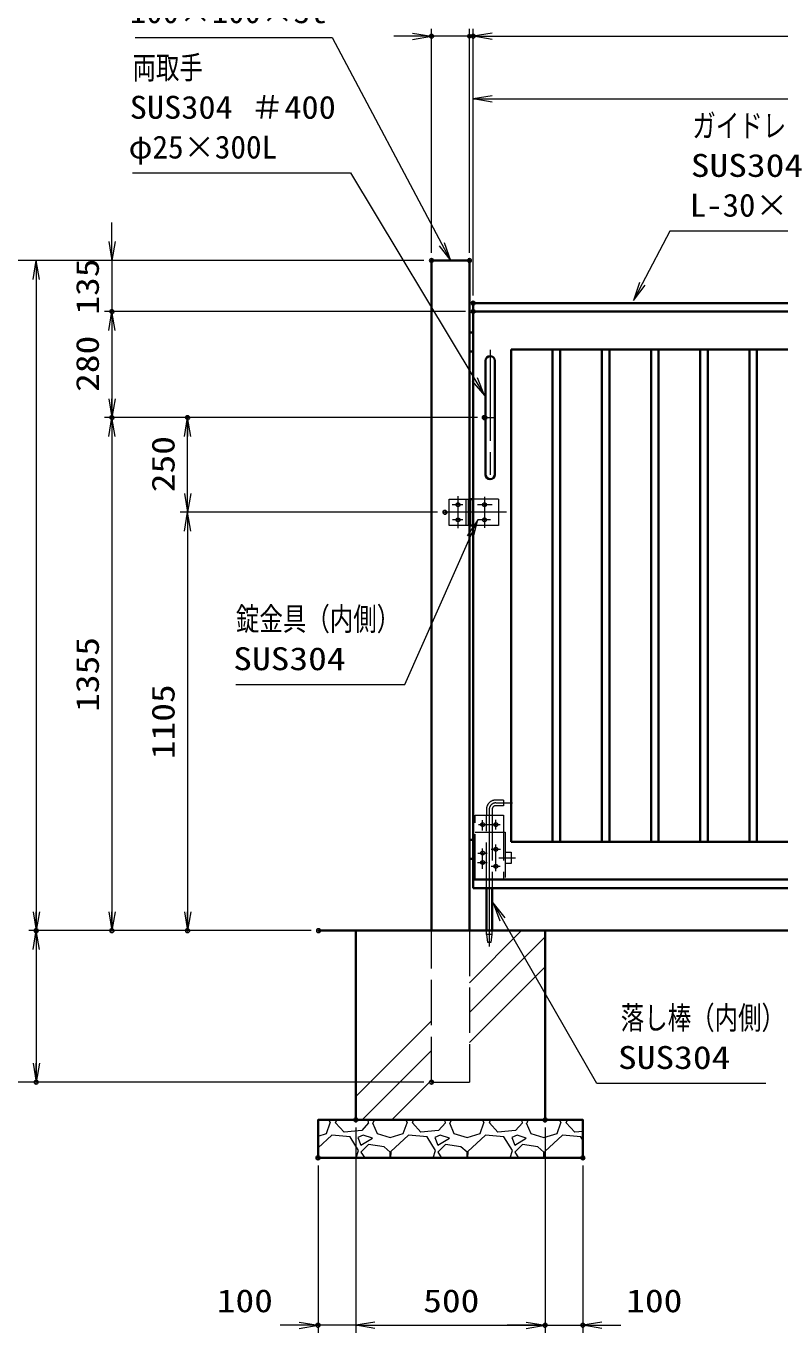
# Model space of a CAD drawing. Units: millimetres at full size, sheet at 1:20. Extents: x -5940 to 5940, y -4200 to 4200.
# Drawn here: x -3662 to -1671, y -2167 to 1285 of the extents above; entities that cross this region are included whole.
import ezdxf
from ezdxf.enums import TextEntityAlignment as Align

# ---------------------------------------------------------------- set-up
doc = ezdxf.new("R2010")
doc.units = ezdxf.units.MM
doc.header["$LTSCALE"] = 20
doc.header["$PDMODE"] = 32
doc.header["$PDSIZE"] = 10
doc.linetypes.add('DASHED', pattern=[7.5, 6, -1.5])
doc.linetypes.add('USER1', pattern=[18, 12, -1.5, 3, -1.5])
for name, color, linetype, lineweight in [('0-1_軸線', 200, 'USER1', 15), ('0-2_寸法線', 4, 'Continuous', 18), ('0-3_0', 7, 'Continuous', 18), ('0-5_外形線', 7, 'Continuous', 35), ('0-6_隠れ線', 140, 'DASHED', 18), ('0-7_細線', 2, 'Continuous', 35), ('0-C_ハッチング', 253, 'Continuous', 13)]:
    doc.layers.add(name, color=color, linetype=linetype, lineweight=lineweight)
doc.layers.add('0-4_Defpoints', color=7, linetype='Continuous')
doc.styles.add('ＭＳ ゴシック', font='')
doc.styles.get('ＭＳ ゴシック').set_extended_font_data('MS Gothic')

# ---------------------------------------------------------------- blocks, each defined once
blk = doc.blocks.new('_Open')
at = {"layer": '0-3_0'}
blk.add_line((-20, 3.333), (0, 0), dxfattribs=at)
blk.add_lwpolyline([(-20, -3.333), (0, 0), (-20, 0)], dxfattribs=at)
blk = doc.blocks.new('_DOTSMALL')
at = {"layer": '0-3_0'}
for points in [[(0, 0), (-2.5, 0), (-2.48, 0.313)], [(0, 0), (-2.48, -0.313), (-2.5, 0)], [(0, 0), (-2.48, 0.313), (-2.421, 0.622)], [(0, 0), (-2.421, -0.622), (-2.48, -0.313)], [(0, 0), (-2.421, 0.622), (-2.324, 0.92)], [(0, 0), (-2.324, -0.92), (-2.421, -0.622)], [(0, 0), (-2.324, 0.92), (-2.191, 1.204)], [(0, 0), (-2.191, -1.204), (-2.324, -0.92)], [(0, 0), (-2.191, 1.204), (-2.023, 1.469)], [(0, 0), (-2.023, -1.469), (-2.191, -1.204)], [(0, 0), (-2.023, 1.469), (-1.822, 1.711)], [(0, 0), (-1.822, -1.711), (-2.023, -1.469)], [(0, 0), (-1.822, 1.711), (-1.594, 1.926)], [(0, 0), (-1.594, -1.926), (-1.822, -1.711)], [(0, 0), (-1.594, 1.926), (-1.34, 2.111)], [(0, 0), (-1.34, -2.111), (-1.594, -1.926)], [(0, 0), (-1.34, 2.111), (-1.064, 2.262)], [(0, 0), (-1.064, -2.262), (-1.34, -2.111)], [(0, 0), (-1.064, 2.262), (-0.773, 2.378)], [(0, 0), (-0.773, -2.378), (-1.064, -2.262)], [(0, 0), (-0.773, 2.378), (-0.468, 2.456)], [(0, 0), (-0.468, -2.456), (-0.773, -2.378)], [(0, 0), (-0.468, 2.456), (-0.157, 2.495)], [(0, 0), (-0.157, -2.495), (-0.468, -2.456)], [(0, 0), (-0.157, 2.495), (0.157, 2.495)], [(0, 0), (0.157, -2.495), (-0.157, -2.495)], [(0, 0), (0.157, 2.495), (0.468, 2.456)], [(0, 0), (0.468, 2.456), (0.773, 2.378)], [(0, 0), (0.773, 2.378), (1.064, 2.262)], [(0, 0), (1.064, 2.262), (1.34, 2.111)], [(0, 0), (1.34, 2.111), (1.594, 1.926)], [(0, 0), (1.594, 1.926), (1.822, 1.711)], [(0, 0), (1.822, 1.711), (2.023, 1.469)], [(0, 0), (2.023, 1.469), (2.191, 1.204)], [(0, 0), (2.191, 1.204), (2.324, 0.92)], [(0, 0), (2.324, 0.92), (2.421, 0.622)], [(0, 0), (2.421, 0.622), (2.48, 0.313)], [(0, 0), (2.48, 0.313), (2.5, 0)], [(0, 0), (0.468, -2.456), (0.157, -2.495)], [(0, 0), (0.773, -2.378), (0.468, -2.456)], [(0, 0), (1.064, -2.262), (0.773, -2.378)], [(0, 0), (1.34, -2.111), (1.064, -2.262)], [(0, 0), (1.594, -1.926), (1.34, -2.111)], [(0, 0), (1.822, -1.711), (1.594, -1.926)], [(0, 0), (2.023, -1.469), (1.822, -1.711)], [(0, 0), (2.191, -1.204), (2.023, -1.469)], [(0, 0), (2.324, -0.92), (2.191, -1.204)], [(0, 0), (2.421, -0.622), (2.324, -0.92)], [(0, 0), (2.48, -0.313), (2.421, -0.622)], [(0, 0), (2.5, 0), (2.48, -0.313)]]:
    blk.add_solid(points, dxfattribs=at)
blk = doc.blocks.new('S19')
at = {"layer": '0-2_寸法線'}
for points in [[(4961675.7, 2462806.5), (4950748.5, 2462806.5), (4949300.3, 2460018), (4948839.5, 2459130.6)], [(4949152.4, 2460094.8), (4948839.5, 2459130.6), (4949448.3, 2459941.2)]]:
    blk.add_lwpolyline(points, dxfattribs=at)
at = {"layer": '0-2_寸法線', "color": 254, "style": 'ＭＳ ゴシック'}
for s, width, p in [('ガイドレ－ル', 0.75, (4951946.1, 2467403.3)), ('SUS304', 1.2, (4951864.5, 2465303.3)), ('L-30×30×5t', 1.05, (4951816.5, 2463203.3))]:
    blk.add_text(s, height=1212, dxfattribs=dict(at, width=width)).set_placement(p, align=Align.BOTTOM_LEFT)
blk = doc.blocks.new('S21')
at = {"layer": '0-2_寸法線'}
for points in [[(4922506.6, 2473027.8), (4932905.8, 2473027.8), (4938708.2, 2462110.3), (4939177.5, 2461227.3)], [(4938561, 2462032.1), (4939177.5, 2461227.3), (4938855.3, 2462188.6)]]:
    blk.add_lwpolyline(points, dxfattribs=at)
at = {"layer": '0-2_寸法線', "color": 254, "style": 'ＭＳ ゴシック'}
for s, width, p in [('戸当り柱', 0.75, (4922506.6, 2477624.6)), ('SUS304 HL', 1.15, (4922362.6, 2475524.6)), ('100×100×3t', 1.05, (4922218.6, 2473424.6))]:
    blk.add_text(s, height=1212, dxfattribs=dict(at, width=width)).set_placement(p, align=Align.BOTTOM_LEFT)
blk = doc.blocks.new('S22')
at = {"layer": '0-2_寸法線'}
for points in [[(4922360.1, 2465876.9), (4933882.5, 2465876.9), (4940446.4, 2454969.7), (4940962, 2454112.9)], [(4940303.6, 2454883.8), (4940962, 2454112.9), (4940589.2, 2455055.7)]]:
    blk.add_lwpolyline(points, dxfattribs=at)
at = {"layer": '0-2_寸法線', "color": 254, "style": 'ＭＳ ゴシック'}
for s, width, p in [('両取手', 0.75, (4922360.1, 2470473.8)), ('SUS304 ＃400', 1.1, (4922216.1, 2468373.8))]:
    blk.add_text(s, height=1212, dxfattribs=dict(at, width=width)).set_placement(p, align=Align.BOTTOM_LEFT)
blk.add_text('φ25×300L', height=1212, dxfattribs=at).set_placement((4922158.5, 2466273.8), align=Align.BOTTOM_LEFT)
blk = doc.blocks.new('S23')
at = {"layer": '0-2_寸法線'}
for points in [[(4955822.7, 2417784.4), (4946901.9, 2417784.4), (4941918.2, 2426453.7), (4941419.9, 2427320.6)], [(4942062.7, 2426536.7), (4941419.9, 2427320.6), (4941773.8, 2426370.6)]]:
    blk.add_lwpolyline(points, dxfattribs=at)
at = {"layer": '0-2_寸法線', "color": 254, "style": 'ＭＳ ゴシック'}
for s, width, p in [('落し棒（内側）', 0.75, (4948161.9, 2420281.2)), ('SUS304', 1.2, (4948017.9, 2418181.2))]:
    blk.add_text(s, height=1212, dxfattribs=dict(at, width=width)).set_placement(p, align=Align.BOTTOM_LEFT)
blk = doc.blocks.new('S24')
at = {"layer": '0-2_寸法線'}
for points in [[(4927827.3, 2438849.7), (4936748.1, 2438849.7), (4940206.2, 2446637.8), (4940612, 2447551.8)], [(4940358.5, 2446570.2), (4940612, 2447551.8), (4940053.9, 2446705.5)]]:
    blk.add_lwpolyline(points, dxfattribs=at)
at = {"layer": '0-2_寸法線', "color": 254, "style": 'ＭＳ ゴシック'}
for s, width, p in [('錠金具（内側）', 0.75, (4927827.3, 2441346.5)), ('SUS304', 1.2, (4927683.3, 2439246.5))]:
    blk.add_text(s, height=1212, dxfattribs=dict(at, width=width)).set_placement(p, align=Align.BOTTOM_LEFT)

msp = doc.modelspace()

# ---------------------------------------------------------------- linework, layer by layer
at = {"layer": '0-1_軸線'}
for p, q in [((-2436.16, 429.45), (-2436.16, 71.95)), ((-2449.91, 250.7), (-2422.41, 250.7)), ((-2521.16, -41.54), (-2521.16, 43.09)), ((-2451.16, 41.91), (-2451.16, -40.37)), ((-2481.16, 0.7), (-2555.66, 0.7)), ((-2508.64, 20.7), (-2536.85, 20.7)), ((-2393.45, 0.7), (-2481.16, 0.7)), ((-2431.06, 20.7), (-2469.85, 20.7)), ((-2435.76, -19.3), (-2468.68, -19.3)), ((-2438.66, -784.3), (-2438.66, -969.3)), ((-2421.16, -766.8), (-2376.81, -766.8)), ((-2466.72, -824.3), (-2410.03, -824.3)), ((-2456.16, -839.38), (-2456.16, -812.38)), ((-2421.16, -837.35), (-2421.16, -811.71)), ((-2456.16, -940.62), (-2456.16, -887.3)), ((-2433.65, -889.3), (-2409.35, -889.3)), ((-2421.16, -947.37), (-2421.16, -876.5)), ((-2469.42, -924.3), (-2444.45, -924.3)), ((-2468.75, -899.3), (-2443.78, -899.3)), ((-2413.56, -911.8), (-2369.46, -911.8)), ((-2433.65, -934.3), (-2410.03, -934.3)), ((-2438.66, -969.3), (-2438.66, -1146.03))]:
    msp.add_line(p, q, dxfattribs=at)
msp.add_arc((-2421.16, -784.3), 17.5, 90, 180, dxfattribs=at)
at = {"layer": '0-2_寸法線'}
for p, q in [((-2591.16, 685.7), (-2591.16, 1277.89)), ((-2491.16, 685.7), (-2491.16, 1277.89)), ((-2491.16, 685.7), (-2491.16, 1277.89)), ((-2481.16, 573.2), (-2481.16, 1277.89)), ((-2481.16, 573.2), (-2481.16, 1277.89)), ((-2641.16, 1257.89), (-2691.16, 1257.89)), ((-2491.16, 1257.89), (-2591.16, 1257.89)), ((-2491.16, 1257.89), (-2481.16, 1257.89)), ((-2481.16, 1257.89), (2718.84, 1257.89)), ((-2431.16, 1257.89), (-2381.16, 1257.89)), ((-2481.16, 573.2), (-2481.16, 1112.57)), ((-2481.16, 1092.57), (1518.84, 1092.57)), ((-3435.68, 715.7), (-3435.68, 765.7)), ((-2611.16, 665.7), (-3838.81, 665.7)), ((-2611.16, 665.7), (-3655.68, 665.7)), ((-3635.68, 665.7), (-3635.68, -1104.3)), ((-2611.16, 665.7), (-3455.68, 665.7)), ((-3435.68, 665.7), (-3435.68, 530.7)), ((-2501.16, 530.7), (-3455.68, 530.7)), ((-2501.16, 530.7), (-3455.68, 530.7)), ((-3435.68, 530.7), (-3435.68, 250.7)), ((-3435.68, 480.7), (-3435.68, 430.7)), ((-2469.91, 250.7), (-3455.68, 250.7)), ((-2471.66, 250.7), (-3455.68, 250.7)), ((-3435.68, 250.7), (-3435.68, -1104.3)), ((-2471.66, 250.7), (-3255.68, 250.7)), ((-3235.68, 0.7), (-3235.68, 250.7)), ((-2575.66, 0.7), (-3255.68, 0.7)), ((-2575.66, 0.7), (-3255.68, 0.7)), ((-3235.68, 0.7), (-3235.68, -1104.3)), ((-2909.59, -1104.3), (-3655.68, -1104.3)), ((-2909.59, -1104.3), (-3655.68, -1104.3)), ((-3635.68, -1104.3), (-3635.68, -1504.3)), ((-2909.59, -1104.3), (-3455.68, -1104.3)), ((-2909.59, -1104.3), (-3255.68, -1104.3)), ((-2611.16, -1504.3), (-3838.81, -1504.3)), ((-2611.16, -1504.3), (-3655.68, -1504.3)), ((-2791.16, -1624.3), (-2791.16, -2166.56)), ((-2791.16, -1624.3), (-2791.16, -2166.56)), ((-2291.16, -1624.3), (-2291.16, -2166.56)), ((-2291.16, -1624.3), (-2291.16, -2166.56)), ((-2891.16, -1724.3), (-2891.16, -2166.56)), ((-2191.16, -1724.3), (-2191.16, -2166.56)), ((-2941.16, -2146.56), (-2991.16, -2146.56)), ((-2791.16, -2146.56), (-2891.16, -2146.56)), ((-2791.16, -2146.56), (-2291.16, -2146.56)), ((-2741.16, -2146.56), (-2691.16, -2146.56)), ((-2341.16, -2146.56), (-2391.16, -2146.56)), ((-2291.16, -2146.56), (-2191.16, -2146.56)), ((-2141.16, -2146.56), (-2091.16, -2146.56))]:
    msp.add_line(p, q, dxfattribs=at)
at = {"layer": '0-4_Defpoints'}
for p in [(-2591.16, 1257.89), (-2481.16, 1257.89), (-2591.16, 665.7), (-2591.16, 665.7), (-2491.16, 665.7), (-2481.16, 553.2), (-3435.68, 530.7), (-2481.16, 530.7), (-3435.68, 250.7), (-3235.68, 250.7), (-2451.66, 250.7), (-2449.91, 250.7), (-2555.66, 0.7), (-3635.68, -1104.3), (-3435.68, -1104.3), (-3235.68, -1104.3), (-2889.59, -1104.3), (-3635.68, -1504.3), (-2591.16, -1504.3), (-2791.16, -1604.3), (-2291.16, -1604.3), (-2891.16, -1704.3), (-2191.16, -1704.3), (-2891.16, -2146.56), (-2291.16, -2146.56), (-2191.16, -2146.56)]:
    msp.add_point(p, dxfattribs=at)
at = {"layer": '0-5_外形線'}
for p, q in [((-2591.16, 665.7), (-2591.16, -1104.3)), ((-2491.16, 665.7), (-2591.16, 665.7)), ((-2491.16, -1104.3), (-2491.16, 665.7)), ((1518.84, 553.2), (-2481.16, 553.2)), ((-2481.16, 530.7), (-2481.16, 553.2)), ((-2481.16, 530.7), (1518.84, 530.7)), ((-2481.16, -969.3), (-2481.16, 530.7)), ((-2381.16, 430.7), (1518.84, 430.7)), ((-2381.16, -869.3), (-2381.16, 430.7)), ((-2271.16, -869.3), (-2271.16, 430.7)), ((-2251.16, -869.3), (-2251.16, 430.7)), ((-2141.16, -869.3), (-2141.16, 430.7)), ((-2121.16, -869.3), (-2121.16, 430.7)), ((-2011.16, -869.3), (-2011.16, 430.7)), ((-1991.16, -869.3), (-1991.16, 430.7)), ((-1881.16, -869.3), (-1881.16, 430.7)), ((-1861.16, -869.3), (-1861.16, 430.7)), ((-1751.16, -869.3), (-1751.16, 430.7)), ((-1731.16, -869.3), (-1731.16, 430.7)), ((-2448.66, 400.7), (-2448.66, 100.7)), ((-2423.66, 400.7), (-2423.66, 100.7)), ((-2489.16, 35.7), (-2489.16, -34.3)), ((-2481.16, 35.7), (-2489.16, 35.7)), ((-2481.16, -34.3), (-2489.16, -34.3)), ((1518.84, -869.3), (-2381.16, -869.3)), ((-2481.16, -969.3), (1518.84, -969.3)), ((-2481.16, -991.8), (-2481.16, -969.3)), ((-2381.16, -991.8), (-2481.16, -991.8)), ((-2446.16, -1104.3), (-2446.16, -991.8)), ((-2431.16, -1104.3), (-2431.16, -991.8)), ((-2381.16, -991.8), (1518.84, -991.8)), ((-2889.59, -1104.3), (2918.84, -1104.3))]:
    msp.add_line(p, q, dxfattribs=at)
for points in [[(-2481.16, 475.7), (-2491.16, 475.7), (-2491.16, 425.7), (-2481.16, 425.7)], [(-2481.16, -864.3), (-2491.16, -864.3), (-2491.16, -914.3), (-2481.16, -914.3)]]:
    msp.add_lwpolyline(points, close=True, dxfattribs=at)
for centre, start, end in [((-2436.16, 400.7), 0, 180), ((-2436.16, 100.7), 180, 0)]:
    msp.add_arc(centre, 12.5, start, end, dxfattribs=at)
at = {"layer": '0-6_隠れ線'}
for p, q in [((-2544.16, -34.3), (-2544.16, 35.7)), ((-2544.16, 35.7), (-2494.16, 35.7)), ((-2500.16, 35.7), (-2500.16, -34.3)), ((-2494.16, 35.7), (-2494.16, -34.3)), ((-2414.16, 35.7), (-2481.16, 35.7)), ((-2480.16, 35.7), (-2480.16, -34.3)), ((-2414.16, 35.7), (-2414.16, -34.3)), ((-2494.16, -34.3), (-2544.16, -34.3)), ((-2508.64, -19.3), (-2535.67, -19.3)), ((-2414.16, -34.3), (-2481.16, -34.3)), ((-2446.16, -784.3), (-2446.16, -799.3)), ((-2431.16, -784.3), (-2431.16, -799.3)), ((-2401.16, -759.3), (-2421.16, -759.3)), ((-2401.16, -774.3), (-2421.16, -774.3)), ((-2401.16, -759.3), (-2401.16, -774.3)), ((-2476.16, -969.3), (-2476.16, -799.3)), ((-2476.16, -799.3), (-2401.16, -799.3)), ((-2446.16, -991.8), (-2446.16, -799.3)), ((-2431.16, -799.3), (-2431.16, -991.8)), ((-2401.16, -799.3), (-2401.16, -969.3)), ((-2476.16, -844.3), (-2401.16, -844.3)), ((-2401.16, -844.3), (-2396.16, -844.3)), ((-2396.16, -844.3), (-2396.16, -969.3)), ((-2396.16, -896.8), (-2381.16, -896.8)), ((-2381.16, -896.8), (-2381.16, -926.8)), ((-2381.16, -926.8), (-2396.16, -926.8)), ((-2591.16, -1504.3), (-2591.16, -1104.3)), ((-2491.16, -1104.3), (-2491.16, -1504.3)), ((-2446.16, -1114.3), (-2446.16, -1104.3)), ((-2431.16, -1114.3), (-2431.16, -1104.3)), ((-2431.16, -1114.3), (-2446.16, -1114.3)), ((-2446.16, -1114.3), (-2443.66, -1134.3)), ((-2443.66, -1134.3), (-2433.66, -1134.3)), ((-2433.66, -1134.3), (-2431.16, -1114.3)), ((-2591.16, -1504.3), (-2491.16, -1504.3))]:
    msp.add_line(p, q, dxfattribs=at)
for centre in [(-2521.16, 20.7), (-2451.16, 20.7), (-2521.16, -19.3), (-2451.16, -19.3), (-2456.16, -824.3), (-2421.16, -824.3), (-2456.16, -899.3), (-2421.16, -889.3), (-2456.16, -924.3), (-2421.16, -934.3)]:
    msp.add_circle(centre, 5, dxfattribs=at)
for radius in [25, 10]:
    msp.add_arc((-2421.16, -784.3), radius, 90, 180, dxfattribs=at)
at = {"layer": '0-7_細線'}
for p, q in [((-2791.16, -1604.3), (-2791.16, -1104.3)), ((-2291.16, -1604.3), (-2291.16, -1104.3)), ((-2291.16, -1604.3), (-2791.16, -1604.3))]:
    msp.add_line(p, q, dxfattribs=at)
msp.add_lwpolyline([(-2891.16, -1704.3), (-2191.16, -1704.3), (-2191.16, -1604.3), (-2891.16, -1604.3)], close=True, dxfattribs=at)
at = {"layer": '0-C_ハッチング'}
for p, q in [((-2491.16, -1242.25), (-2353.22, -1104.3)), ((-2491.16, -1320.82), (-2291.16, -1120.82)), ((-2491.16, -1399.4), (-2291.16, -1199.4)), ((-2791.16, -1542.25), (-2591.16, -1342.25)), ((-2774.64, -1604.3), (-2591.16, -1420.82)), ((-2696.06, -1604.3), (-2591.16, -1499.4)), ((-2869.1, -1640.45), (-2858.94, -1612.01)), ((-2862.5, -1604.3), (-2858.94, -1612.01)), ((-2844.72, -1612.01), (-2841.83, -1604.3)), ((-2822.37, -1636.39), (-2844.72, -1612.01)), ((-2757.34, -1612.01), (-2775.63, -1632.33)), ((-2757.34, -1612.01), (-2758.88, -1604.3)), ((-2747.18, -1612.01), (-2734.99, -1640.45)), ((-2745.15, -1612.01), (-2741.85, -1604.3)), ((-2665.9, -1640.45), (-2655.74, -1612.01)), ((-2659.3, -1604.3), (-2655.74, -1612.01)), ((-2641.52, -1612.01), (-2638.63, -1604.3)), ((-2619.17, -1636.39), (-2641.52, -1612.01)), ((-2554.14, -1612.01), (-2572.43, -1632.33)), ((-2554.14, -1612.01), (-2555.68, -1604.3)), ((-2543.98, -1612.01), (-2531.79, -1640.45)), ((-2541.95, -1612.01), (-2538.65, -1604.3)), ((-2462.7, -1640.45), (-2452.54, -1612.01)), ((-2456.1, -1604.3), (-2452.54, -1612.01)), ((-2438.32, -1612.01), (-2435.43, -1604.3)), ((-2415.97, -1636.39), (-2438.32, -1612.01)), ((-2350.94, -1612.01), (-2369.23, -1632.33)), ((-2350.94, -1612.01), (-2352.48, -1604.3)), ((-2340.78, -1612.01), (-2328.59, -1640.45)), ((-2338.75, -1612.01), (-2335.45, -1604.3)), ((-2259.5, -1640.45), (-2249.34, -1612.01)), ((-2252.9, -1604.3), (-2249.34, -1612.01)), ((-2235.12, -1612.01), (-2232.23, -1604.3)), ((-2212.77, -1636.39), (-2235.12, -1612.01)), ((-2891.16, -1646.94), (-2869.1, -1640.45)), ((-2854.88, -1644.52), (-2891.16, -1677.64)), ((-2806.11, -1648.58), (-2854.88, -1644.52)), ((-2775.63, -1632.33), (-2822.37, -1636.39)), ((-2783.76, -1685.16), (-2806.11, -1648.58)), ((-2771.57, -1644.52), (-2785.79, -1650.61)), ((-2785.79, -1650.61), (-2777.66, -1670.93)), ((-2777.66, -1670.93), (-2747.18, -1652.65)), ((-2747.18, -1652.65), (-2771.57, -1644.52)), ((-2734.99, -1640.45), (-2700.45, -1650.61)), ((-2700.45, -1650.61), (-2665.9, -1640.45)), ((-2651.68, -1644.52), (-2698.42, -1687.19)), ((-2602.91, -1648.58), (-2651.68, -1644.52)), ((-2572.43, -1632.33), (-2619.17, -1636.39)), ((-2580.56, -1685.16), (-2602.91, -1648.58)), ((-2568.37, -1644.52), (-2582.59, -1650.61)), ((-2582.59, -1650.61), (-2574.46, -1670.93)), ((-2574.46, -1670.93), (-2543.98, -1652.65)), ((-2543.98, -1652.65), (-2568.37, -1644.52)), ((-2531.79, -1640.45), (-2497.25, -1650.61)), ((-2497.25, -1650.61), (-2462.7, -1640.45)), ((-2448.48, -1644.52), (-2495.22, -1687.19)), ((-2399.71, -1648.58), (-2448.48, -1644.52)), ((-2369.23, -1632.33), (-2415.97, -1636.39)), ((-2377.36, -1685.16), (-2399.71, -1648.58)), ((-2365.17, -1644.52), (-2379.39, -1650.61)), ((-2379.39, -1650.61), (-2371.26, -1670.93)), ((-2371.26, -1670.93), (-2340.78, -1652.65)), ((-2340.78, -1652.65), (-2365.17, -1644.52)), ((-2328.59, -1640.45), (-2294.05, -1650.61)), ((-2294.05, -1650.61), (-2259.5, -1640.45)), ((-2245.28, -1644.52), (-2292.02, -1687.19)), ((-2196.51, -1648.58), (-2245.28, -1644.52)), ((-2191.16, -1634.51), (-2212.77, -1636.39)), ((-2191.16, -1657.34), (-2196.51, -1648.58)), ((-2789.89, -1704.3), (-2783.76, -1685.16)), ((-2757.34, -1668.9), (-2777.66, -1689.22)), ((-2777.66, -1689.22), (-2767.61, -1704.3)), ((-2716.7, -1675), (-2757.34, -1668.9)), ((-2700.45, -1689.22), (-2716.7, -1675)), ((-2700.45, -1701.41), (-2700.45, -1689.22)), ((-2698.42, -1687.19), (-2699.23, -1704.3)), ((-2586.69, -1704.3), (-2580.56, -1685.16)), ((-2554.14, -1668.9), (-2574.46, -1689.22)), ((-2574.46, -1689.22), (-2564.41, -1704.3)), ((-2513.5, -1675), (-2554.14, -1668.9)), ((-2497.25, -1689.22), (-2513.5, -1675)), ((-2497.25, -1701.41), (-2497.25, -1689.22)), ((-2495.22, -1687.19), (-2496.03, -1704.3)), ((-2383.49, -1704.3), (-2377.36, -1685.16)), ((-2350.94, -1668.9), (-2371.26, -1689.22)), ((-2371.26, -1689.22), (-2361.21, -1704.3)), ((-2310.3, -1675), (-2350.94, -1668.9)), ((-2294.05, -1689.22), (-2310.3, -1675)), ((-2294.05, -1701.41), (-2294.05, -1689.22)), ((-2292.02, -1687.19), (-2292.83, -1704.3)), ((-2702.05, -1704.3), (-2700.45, -1701.41)), ((-2498.85, -1704.3), (-2497.25, -1701.41)), ((-2295.65, -1704.3), (-2294.05, -1701.41))]:
    msp.add_line(p, q, dxfattribs=at)

# ---------------------------------------------------------------- block references
at = {"layer": '0-2_寸法線'}
for name, p, xscale, yscale in [('S21', (-249499.28, -122396.89), 0.05, 0.05), ('_Open', (-2591.16, 1257.89), 2.5, 2.5), ('_DOTSMALL', (-2491.16, 1257.89), 2.5, 2.5), ('S22', (-249499.28, -122396.89), 0.05, 0.05), ('S19', (-249499.28, -122396.89), 0.05, 0.05), ('S24', (-249499.28, -122396.89), 0.05, 0.05), ('S23', (-249499.28, -122396.89), 0.05, 0.05), ('_Open', (-2891.16, -2146.56), 2.5, 2.5), ('_Open', (-2291.16, -2146.56), 2.5, 2.5), ('_Open', (-2291.16, -2146.56), 2.5, 2.5)]:
    msp.add_blockref(name, p, dxfattribs=dict(at, xscale=xscale, yscale=yscale))
at = {"layer": '0-2_寸法線', "xscale": 2.5, "yscale": 2.5}
for name, p, rotation in [('_DOTSMALL', (-2491.16, 1257.89), 180), ('_Open', (-2481.16, 1257.89), 180), ('_Open', (-2481.16, 1257.89), 180), ('_Open', (-2481.16, 1092.57), 180), ('_Open', (-3435.68, 665.7), 270), ('_Open', (-3635.68, 665.7), 90), ('_Open', (-3435.68, 530.7), 90), ('_Open', (-3435.68, 530.7), 90), ('_Open', (-3435.68, 250.7), 270), ('_Open', (-3435.68, 250.7), 90), ('_Open', (-3235.68, 250.7), 90), ('_Open', (-3235.68, 0.7), 270), ('_Open', (-3235.68, 0.7), 90), ('_Open', (-3635.68, -1104.3), 270), ('_Open', (-3435.68, -1104.3), 270), ('_Open', (-3235.68, -1104.3), 270), ('_Open', (-3635.68, -1104.3), 90), ('_Open', (-3635.68, -1504.3), 270), ('_Open', (-2791.16, -2146.56), 180), ('_Open', (-2791.16, -2146.56), 180), ('_Open', (-2191.16, -2146.56), 180)]:
    msp.add_blockref(name, p, dxfattribs=dict(at, rotation=rotation))

# ---------------------------------------------------------------- texts
at = {"layer": '0-2_寸法線', "color": 254, "style": 'ＭＳ ゴシック', "width": 1.2}
for s, p in [('135', (-3452.02, 522.6)), ('280', (-3452.02, 318.7)), ('250', (-3252.02, 53.7)), ('1355', (-3452.02, -526.4)), ('1105', (-3252.02, -651.4))]:
    msp.add_text(s, height=60.56, rotation=90, dxfattribs=at).set_placement(p, align=Align.BOTTOM_LEFT)
for s, p in [('100', (-3158.68, -2130.22)), ('500', (-2613.16, -2130.22)), ('100', (-2076.74, -2130.22))]:
    msp.add_text(s, height=60.56, dxfattribs=at).set_placement(p, align=Align.BOTTOM_LEFT)

doc.saveas('drawing.dxf')
